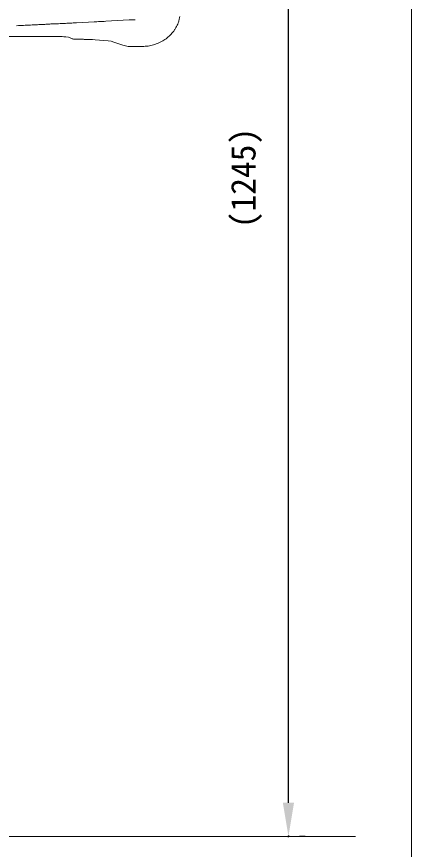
# Model space of a CAD drawing. Units: millimetres, scale not verified. Extents: x -203 to 203, y -143 to 143.
# Drawn here: x -77.3 to -42, y -98.2 to -23.7 of the extents above; entities that cross this region are included whole.
import ezdxf
from ezdxf.enums import TextEntityAlignment as Align

# ---------------------------------------------------------------- set-up
doc = ezdxf.new("R2010")
doc.units = ezdxf.units.MM
doc.header["$LTSCALE"] = 0.5
doc.header["$PDMODE"] = 32
doc.header["$PDSIZE"] = 0.1
doc.layers.add('0-1_DIMENSION_LINES$03_LINES', color=7, linetype='Continuous', lineweight=18)
doc.layers.add('0-3_DIMENSION_LINES$02_DIMENSI', color=1, linetype='Continuous', lineweight=25)
doc.layers.add('0-4_DEFPOINTS', color=7, linetype='Continuous')
doc.styles.add('ＭＳ ゴシック', font='')
doc.styles.get('ＭＳ ゴシック').set_extended_font_data('MS Gothic')

# ---------------------------------------------------------------- blocks, each defined once
blk = doc.blocks.new('D17')
at = {"layer": '0-3_DIMENSION_LINES$02_DIMENSI', "color": 7}
for p, q in [((3533.997, 1752), (3533.997, 1988.505)), ((3536.997, 1746), (3535.997, 1746))]:
    blk.add_line(p, q, dxfattribs=at)
blk.add_solid([(3532.997, 1752), (3534.997, 1752), (3533.997, 1746)], dxfattribs=at)
at = {"layer": '0-4_DEFPOINTS'}
blk.add_point((3533.997, 1746), dxfattribs=at)
at = {"layer": '0-3_DIMENSION_LINES$02_DIMENSI', "color": 7, "style": 'ＭＳ ゴシック'}
blk.add_text('(1245)', height=4.399, rotation=90, dxfattribs=at).set_placement((3529.426, 1854.824), align=Align.BOTTOM_LEFT)

msp = doc.modelspace()

# ---------------------------------------------------------------- linework, layer by layer
at = {"layer": '0-1_DIMENSION_LINES$03_LINES'}
for p, q in [((-42, -107), (-42, 133)), ((-75.4688, -24.3813), (-75.345, -24.3756)), ((-75.345, -24.3756), (-75.2212, -24.37)), ((-75.2212, -24.37), (-75.0973, -24.3642)), ((-75.0973, -24.3642), (-74.9983, -24.3592)), ((-74.9983, -24.3592), (-74.8994, -24.3537)), ((-74.8994, -24.3537), (-74.8004, -24.3478)), ((-74.8004, -24.3478), (-74.7015, -24.3414)), ((-74.7015, -24.3414), (-74.6026, -24.3349)), ((-74.6026, -24.3349), (-74.5037, -24.3286)), ((-74.5037, -24.3286), (-74.4296, -24.3243)), ((-74.4296, -24.3243), (-74.3554, -24.3202)), ((-74.3554, -24.3202), (-74.2812, -24.3162)), ((-74.2812, -24.3162), (-74.207, -24.3125)), ((-74.207, -24.3125), (-74.1329, -24.3092)), ((-74.1329, -24.3092), (-74.0587, -24.3066)), ((-73.7621, -24.3033), (-73.7397, -24.303)), ((-73.7397, -24.303), (-73.7174, -24.3019)), ((-73.7174, -24.3019), (-73.695, -24.3005)), ((-73.695, -24.3005), (-73.655, -24.2982)), ((-73.655, -24.2982), (-73.6151, -24.2961)), ((-73.6151, -24.2961), (-73.5751, -24.2941)), ((-73.5751, -24.2941), (-73.4193, -24.2857)), ((-73.4193, -24.2857), (-73.2635, -24.2772)), ((-73.2635, -24.2772), (-73.1078, -24.2689)), ((-71.9807, -24.2102), (-71.4171, -24.1805)), ((-71.4171, -24.1805), (-70.9048, -24.1536)), ((-70.9048, -24.1536), (-70.3925, -24.1267)), ((-69.355, -24.0715), (-68.8298, -24.0432)), ((-68.8298, -24.0432), (-68.3046, -24.0149)), ((-68.3046, -24.0149), (-67.7793, -23.9867)), ((-67.7793, -23.9867), (-67.2541, -23.9586)), ((-67.2541, -23.9586), (-66.7288, -23.9305)), ((-75.379, -25.4225), (-128.624, -25.4225)), ((-74.879, -25.4225), (-75.379, -25.4225)), ((-74.7342, -25.4225), (-74.879, -25.4225)), ((-74.6408, -25.4235), (-74.7342, -25.4225)), ((-74.5679, -25.4251), (-74.6408, -25.4235)), ((-74.2789, -25.4277), (-74.5679, -25.4251)), ((-73.875, -25.4277), (-74.2789, -25.4277)), ((-72.6906, -25.4845), (-72.9337, -25.4593)), ((-72.6773, -25.4891), (-72.6906, -25.4845)), ((-72.4897, -25.5822), (-72.6773, -25.4891)), ((-72.0815, -25.6855), (-72.0996, -25.6849)), ((-72.0634, -25.6859), (-72.0815, -25.6855)), ((-72.0453, -25.6864), (-72.0634, -25.6859)), ((-71.8453, -25.6864), (-72.0453, -25.6864)), ((-71.6157, -25.6864), (-71.8453, -25.6864)), ((-71.1362, -25.6918), (-71.2117, -25.6903)), ((-71.0607, -25.6936), (-71.1362, -25.6918)), ((-70.9881, -25.6957), (-71.0607, -25.6936)), ((-70.9819, -25.6959), (-70.9881, -25.6957)), ((-70.2886, -25.7338), (-70.5318, -25.716)), ((-69.1318, -25.835), (-70.2887, -25.7338)), ((-69.1318, -25.835), (-70.2886, -25.7338)), ((-68.8536, -25.8674), (-69.1318, -25.835)), ((-68.7716, -25.8849), (-68.8536, -25.8674)), ((-68.7289, -25.9027), (-68.7716, -25.8849)), ((-68.7058, -25.9109), (-68.7289, -25.9027)), ((-67.8165, -26.2011), (-68.7058, -25.9109)), ((-66.066, -26.3218), (-67.2903, -26.3218)), ((-187, -97), (-47, -97))]:
    msp.add_line(p, q, dxfattribs=at)
for centre, radius, start, end in [((-65.6168, -23.1846), 2.9302, 345.14882, 350.67633), ((-46.3741, -639.1925), 615.499, 92.82491, 92.88268), ((-41.1192, -745.6871), 722.1231, 92.77568, 92.82491), ((-33.763, -897.4174), 874.0317, 92.735, 92.77568), ((-73.8307, -31.8388), 7.5357, 90.98268, 91.73447), ((-73.8231, -32.28), 7.9769, 90.27247, 90.98268), ((-73.8207, -32.7738), 8.4707, 89.60368, 90.27248), ((-110.2547, 698.3064), 723.5295, 272.94293, 272.98762), ((-142.4089, 1314.3907), 1340.4523, 272.98762, 273.01174), ((-121.677, 951.0666), 976.5408, 273.01036, 273.04046), ((-110.5729, 740.9414), 766.1224, 273.0447, 273.08404), ((-65.7048, -23.1475), 3.0258, 330.37919, 334.95757), ((-65.6421, -23.1761), 2.9569, 334.94582, 339.6376), ((-65.6236, -23.183), 2.9372, 339.6376, 345.15178), ((-65.9195, -22.9768), 3.3012, 308.60727, 317.01223), ((-65.7926, -23.0919), 3.1298, 316.96943, 325.86519), ((-65.7398, -23.1277), 3.0661, 325.86519, 330.38057), ((-73.8812, -38.482), 13.0543, 88.59461, 89.97284), ((-73.9371, -40.7587), 15.3317, 87.42111, 88.5946), ((-74.0826, -43.9896), 18.5659, 86.45207, 87.42115), ((-72.0423, -24.68), 1.007, 243.622, 251.32272), ((-72.0445, -24.6873), 0.9994, 251.30908, 259.07709), ((-72.0506, -24.7198), 0.9664, 259.06502, 267.09183), ((-71.6178, -45.8382), 20.1518, 89.61385, 89.99394), ((-71.6273, -47.2345), 21.5481, 89.25443, 89.61385), ((-71.6481, -48.8381), 23.1519, 88.91991, 89.25443), ((-71.4936, -42.581), 16.8929, 87.75495, 88.2643), ((-71.411, -40.4752), 14.7855, 87.17302, 87.75496), ((-71.3301, -38.836), 13.1443, 86.51842, 87.17302), ((-66.0715, -22.7282), 3.5936, 286.05267, 294.03295), ((-66.1089, -22.6444), 3.6854, 294.03317, 296.06956), ((-66.0327, -22.8002), 3.5119, 296.06929, 298.21242), ((-65.9559, -22.9433), 3.3495, 298.21221, 300.46573), ((-65.9858, -22.8938), 3.4073, 300.47659, 308.60727), ((-67.2902, -25.114), 1.2078, 244.16543, 267.21384), ((-67.2903, -25.1161), 1.2058, 267.21379, 269.99979), ((-66.0676, -22.771), 3.5508, 270.02668, 278.10997), ((-66.0743, -22.7206), 3.6016, 278.10204, 286.06154)]:
    msp.add_arc(centre, radius, start, end, dxfattribs=at)

# ---------------------------------------------------------------- block references
at = {"layer": '0-3_DIMENSION_LINES$02_DIMENSI', "xscale": 0.5, "yscale": 0.5}
msp.add_blockref('D17', (-1820, -970), dxfattribs=at)

doc.saveas('drawing.dxf')
